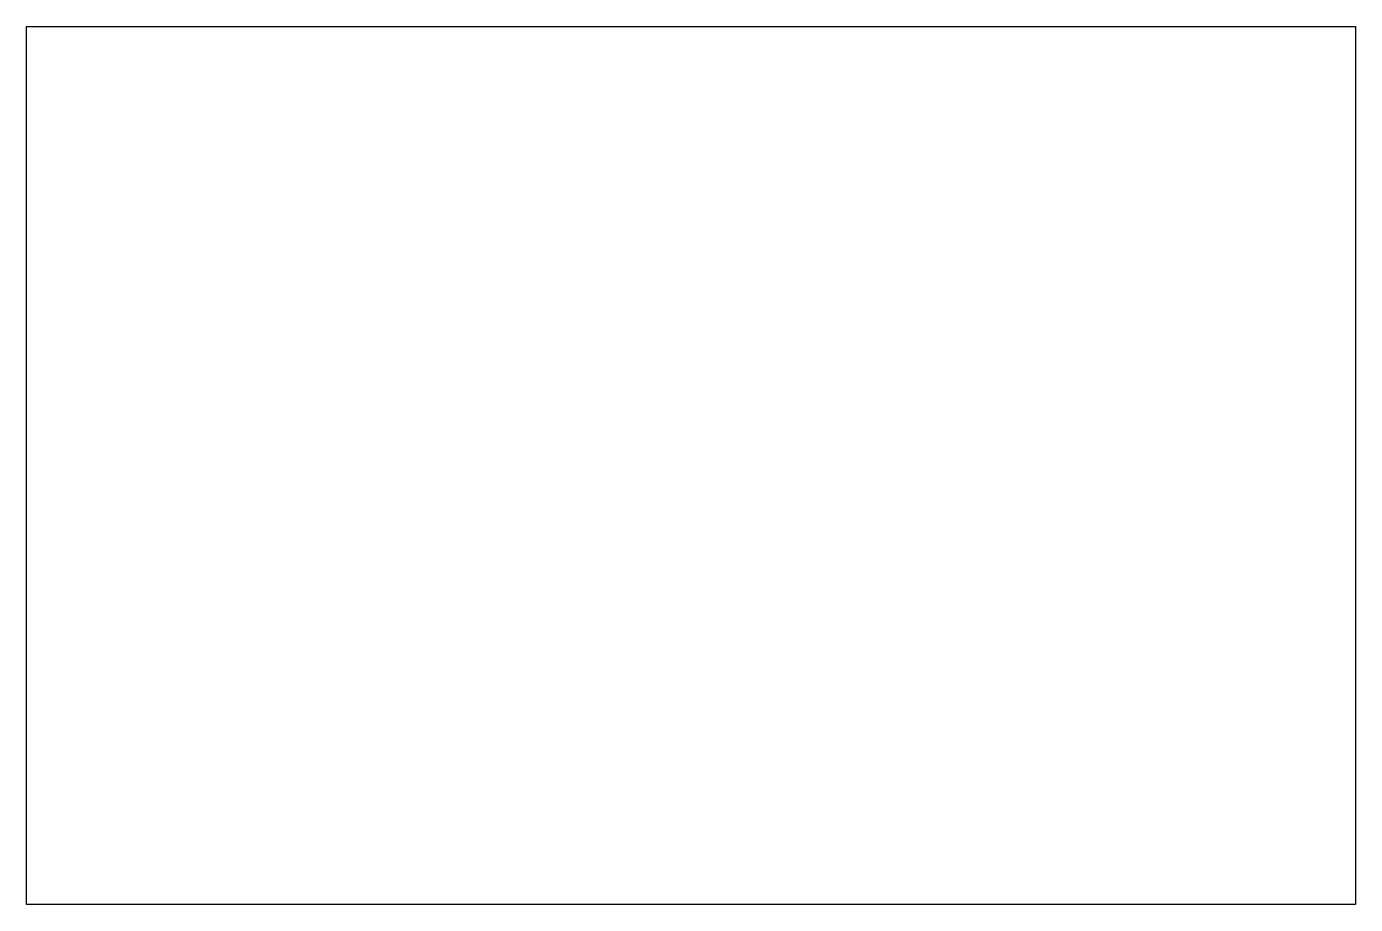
# Model space of a CAD drawing. Header units: millimetres. Extents: x 123 to 271, y 119 to 216.
import ezdxf

# ---------------------------------------------------------------- set-up
doc = ezdxf.new("R2010")
doc.units = ezdxf.units.MM
doc.layers.add('Outline', color=7, linetype='Continuous')

msp = doc.modelspace()

# ---------------------------------------------------------------- linework, layer by layer
at = {"layer": 'Outline'}
msp.add_lwpolyline([(123.36, 216.25), (271.34, 216.25), (271.34, 118.52), (123.36, 118.52), (123.36, 216.25)], dxfattribs=at)

doc.saveas('drawing.dxf')
